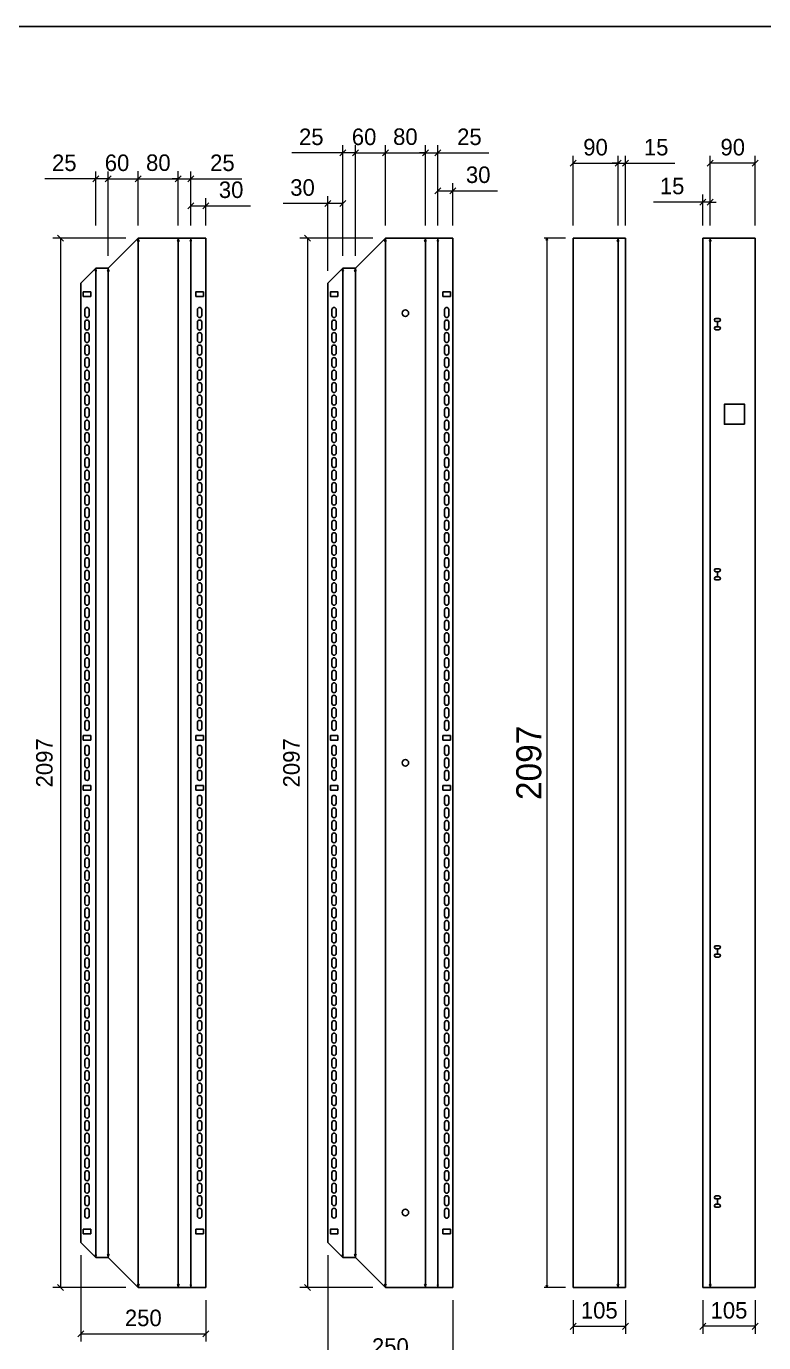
# Model space of a CAD drawing. Header units: millimetres. Extents: x 0 to 7175, y 0 to 5073.
# Drawn here: x 1898 to 3372, y 2443 to 5073 of the extents above; entities that cross this region are included whole.
import ezdxf

# ---------------------------------------------------------------- set-up
doc = ezdxf.new("R2010")
doc.units = ezdxf.units.MM
doc.layers.add('CNC', color=7, linetype='Continuous')
doc.layers.add('DIM', color=253, linetype='Continuous')
doc.styles.add('Arial', font='arial.ttf')
doc.dimstyles.new('CNC', dxfattribs={"dimtxt": 50, "dimasz": 5, "dimexe": 5, "dimexo": 15, "dimgap": 10, "dimtad": 1, "dimdec": 0, "dimtxsty": 'Standard', "dimblk": 'OPEN30', "dimcen": 10, "dimclrd": 5, "dimclre": 5, "dimclrt": 3, "dimazin": 3, "dimtfac": 1, "dimtdec": 0, "dimtmove": 0, "dimatfit": 3, "dimldrblk": 'ARCHTICK', "dimlwd": 9, "dimlwe": 9})
doc.dimstyles.new('Dim-33', dxfattribs={"dimtxt": 33, "dimasz": 12, "dimexe": 15, "dimexo": 25, "dimgap": 15, "dimtad": 1, "dimdec": 0, "dimtxsty": 'Standard', "dimblk": 'OBLIQUE', "dimcen": 10, "dimclrd": 5, "dimclre": 5, "dimclrt": 3, "dimazin": 3, "dimtfac": 1, "dimtdec": 0, "dimtmove": 0, "dimatfit": 3, "dimldrblk": 'OPEN30', "dimlwd": 9, "dimlwe": 9})

# ---------------------------------------------------------------- blocks, each defined once
blk = doc.blocks.new('*D21')
at = {"color": 0, "linetype": 'ByBlock', "lineweight": -2}
for p, q in [((2068.1, 4774.3), (2056.1, 4762.3)), ((2116.1, 4762.3), (2128.1, 4774.3))]:
    blk.add_line(p, q, dxfattribs=at)
at = {"layer": 'Defpoints', "color": 0, "transparency": 16777216}
for p in [(2122.1, 4768.3), (2122.1, 4649.8), (2062.1, 4589.8)]:
    blk.add_point(p, dxfattribs=at)
at = {"layer": 'DIM', "color": 5, "lineweight": 9, "transparency": 16777216}
for p, q in [((2062.1, 4614.8), (2062.1, 4783.3)), ((2062.1, 4768.3), (2122.1, 4768.3)), ((2122.1, 4674.8), (2122.1, 4783.3))]:
    blk.add_line(p, q, dxfattribs=at)
at = {"layer": 'DIM', "color": 3, "transparency": 16777216, "insert": (2079.6, 4800.2), "char_height": 33, "attachment_point": 5}
blk.add_mtext('60', dxfattribs=at)
blk = doc.blocks.new('_Oblique')
at = {"color": 0, "linetype": 'ByBlock', "lineweight": -2}
blk.add_line((-0.5, -0.5), (0.5, 0.5), dxfattribs=at)
blk = doc.blocks.new('_Open30')
at = {"color": 0, "linetype": 'ByBlock', "lineweight": -2}
for p, q in [((-1, 0.27), (0, 0)), ((0, 0), (-1, -0.27)), ((0, 0), (-1, 0))]:
    blk.add_line(p, q, dxfattribs=at)
blk = doc.blocks.new('*D22')
at = {"color": 0, "linetype": 'ByBlock', "lineweight": -2}
for p, q in [((2128.1, 4774.6), (2116.1, 4762.6)), ((2196.1, 4762.6), (2208.1, 4774.6))]:
    blk.add_line(p, q, dxfattribs=at)
at = {"layer": 'Defpoints', "color": 0, "transparency": 16777216}
for p in [(2202.1, 4768.6), (2122.1, 4649.8), (2202.1, 4649.8)]:
    blk.add_point(p, dxfattribs=at)
at = {"layer": 'DIM', "color": 5, "lineweight": 9, "transparency": 16777216}
for p, q in [((2122.1, 4674.8), (2122.1, 4783.6)), ((2122.1, 4768.6), (2202.1, 4768.6)), ((2202.1, 4674.8), (2202.1, 4783.6))]:
    blk.add_line(p, q, dxfattribs=at)
at = {"layer": 'DIM', "color": 3, "transparency": 16777216, "insert": (2162.1, 4800.4), "char_height": 33, "attachment_point": 5}
blk.add_mtext('80', dxfattribs=at)
blk = doc.blocks.new('*D23')
at = {"color": 0, "linetype": 'ByBlock', "lineweight": -2}
for p, q in [((2031.1, 4762.3), (2043.1, 4774.3)), ((2068.1, 4774.3), (2056.1, 4762.3))]:
    blk.add_line(p, q, dxfattribs=at)
at = {"layer": 'Defpoints', "color": 0, "transparency": 16777216}
for p in [(2037.1, 4768.3), (2037.1, 4649.8), (2062.1, 4589.8)]:
    blk.add_point(p, dxfattribs=at)
at = {"layer": 'DIM', "color": 5, "lineweight": 9, "transparency": 16777216}
for p, q in [((2037.1, 4768.3), (1935, 4768.3)), ((2037.1, 4674.8), (2037.1, 4783.3)), ((2062.1, 4768.3), (2037.1, 4768.3)), ((2062.1, 4614.8), (2062.1, 4783.3)), ((2062.1, 4768.3), (2074.1, 4768.3))]:
    blk.add_line(p, q, dxfattribs=at)
at = {"layer": 'DIM', "color": 3, "transparency": 16777216, "insert": (1974.1, 4800.2), "char_height": 33, "attachment_point": 5}
blk.add_mtext('25', dxfattribs=at)
blk = doc.blocks.new('*D24')
at = {"color": 0, "linetype": 'ByBlock', "lineweight": -2}
for p, q in [((2196.1, 4762.3), (2208.1, 4774.3)), ((2233.1, 4774.3), (2221.1, 4762.3))]:
    blk.add_line(p, q, dxfattribs=at)
at = {"layer": 'Defpoints', "color": 0, "transparency": 16777216}
for p in [(2227.1, 4768.3), (2202.1, 4649.8), (2227.1, 4649.8)]:
    blk.add_point(p, dxfattribs=at)
at = {"layer": 'DIM', "color": 5, "lineweight": 9, "transparency": 16777216}
for p, q in [((2202.1, 4768.3), (2190.1, 4768.3)), ((2202.1, 4674.8), (2202.1, 4783.3)), ((2202.1, 4768.3), (2227.1, 4768.3)), ((2227.1, 4674.8), (2227.1, 4783.3)), ((2227.1, 4768.3), (2329.2, 4768.3))]:
    blk.add_line(p, q, dxfattribs=at)
at = {"layer": 'DIM', "color": 3, "transparency": 16777216, "insert": (2290.2, 4800.2), "char_height": 33, "attachment_point": 5}
blk.add_mtext('25', dxfattribs=at)
blk = doc.blocks.new('*D25')
at = {"color": 0, "linetype": 'ByBlock', "lineweight": -2}
for p, q in [((2233.1, 4720.4), (2221.1, 4708.4)), ((2251.1, 4708.4), (2263.1, 4720.4))]:
    blk.add_line(p, q, dxfattribs=at)
at = {"layer": 'Defpoints', "color": 0, "transparency": 16777216}
for p in [(2257.1, 4714.4), (2227.1, 4649.8), (2257.1, 4649.8)]:
    blk.add_point(p, dxfattribs=at)
at = {"layer": 'DIM', "color": 5, "lineweight": 9, "transparency": 16777216}
for p, q in [((2227.1, 4674.8), (2227.1, 4729.4)), ((2227.1, 4714.4), (2257.1, 4714.4)), ((2257.1, 4674.8), (2257.1, 4729.4)), ((2257.1, 4714.4), (2346.3, 4714.4))]:
    blk.add_line(p, q, dxfattribs=at)
at = {"layer": 'DIM', "color": 3, "transparency": 16777216, "insert": (2307.7, 4746.3), "char_height": 33, "attachment_point": 5}
blk.add_mtext('30', dxfattribs=at)
blk = doc.blocks.new('*D26')
at = {"color": 0, "linetype": 'ByBlock', "lineweight": -2}
for p, q in [((1972.3, 4643.8), (1960.3, 4655.8)), ((1960.3, 2558.8), (1972.3, 2546.8))]:
    blk.add_line(p, q, dxfattribs=at)
at = {"layer": 'Defpoints', "color": 0, "transparency": 16777216}
for p in [(2122.1, 4649.8), (1966.3, 2552.8), (2122.1, 2552.8)]:
    blk.add_point(p, dxfattribs=at)
at = {"layer": 'DIM', "color": 5, "lineweight": 9, "transparency": 16777216}
for p, q in [((2097.1, 4649.8), (1951.3, 4649.8)), ((1966.3, 4649.8), (1966.3, 2552.8)), ((2097.1, 2552.8), (1951.3, 2552.8))]:
    blk.add_line(p, q, dxfattribs=at)
at = {"layer": 'DIM', "color": 3, "transparency": 16777216, "insert": (1934.5, 3601.3), "char_height": 33, "attachment_point": 5, "rotation": 90}
blk.add_mtext('2097', dxfattribs=at)
blk = doc.blocks.new('*D27')
at = {"color": 0, "linetype": 'ByBlock', "lineweight": -2}
for p, q in [((2013.1, 2466.1), (2001.1, 2454.1)), ((2251.1, 2454.1), (2263.1, 2466.1))]:
    blk.add_line(p, q, dxfattribs=at)
at = {"layer": 'Defpoints', "color": 0, "transparency": 16777216}
for p in [(2007.1, 2642.8), (2257.1, 2552.8), (2257.1, 2460.1)]:
    blk.add_point(p, dxfattribs=at)
at = {"layer": 'DIM', "color": 5, "lineweight": 9, "transparency": 16777216}
for p, q in [((2007.1, 2617.8), (2007.1, 2445.1)), ((2257.1, 2527.8), (2257.1, 2445.1)), ((2007.1, 2460.1), (2257.1, 2460.1))]:
    blk.add_line(p, q, dxfattribs=at)
at = {"layer": 'DIM', "color": 3, "transparency": 16777216, "insert": (2132.1, 2491.9), "char_height": 33, "attachment_point": 5}
blk.add_mtext('250', dxfattribs=at)
blk = doc.blocks.new('ovan8.5x20')
at = {"layer": 'CNC', "color": 2, "lineweight": -3}
for p, q in [((5.7, 4.2), (-5.8, 4.2)), ((-5.8, -4.2), (5.7, -4.2))]:
    blk.add_line(p, q, dxfattribs=at)
for centre, start, end in [((-5.8, 0), 90, 270), ((5.7, 0), 270, 90)]:
    blk.add_arc(centre, 4.25, start, end, dxfattribs=at)
blk = doc.blocks.new('*D28')
at = {"color": 0, "linetype": 'ByBlock', "lineweight": -2}
for p, q in [((2562, 4826.3), (2550, 4814.3)), ((2610, 4814.3), (2622, 4826.3))]:
    blk.add_line(p, q, dxfattribs=at)
at = {"layer": 'Defpoints', "color": 0, "transparency": 16777216}
for p in [(2616, 4820.3), (2616, 4649.8), (2556, 4589.8)]:
    blk.add_point(p, dxfattribs=at)
at = {"layer": 'DIM', "color": 5, "lineweight": 9, "transparency": 16777216}
for p, q in [((2556, 4614.8), (2556, 4835.3)), ((2556, 4820.3), (2616, 4820.3)), ((2616, 4674.8), (2616, 4835.3))]:
    blk.add_line(p, q, dxfattribs=at)
at = {"layer": 'DIM', "color": 3, "transparency": 16777216, "insert": (2573.5, 4852.1), "char_height": 33, "attachment_point": 5}
blk.add_mtext('60', dxfattribs=at)
blk = doc.blocks.new('*D29')
at = {"color": 0, "linetype": 'ByBlock', "lineweight": -2}
for p, q in [((2622, 4826.5), (2610, 4814.5)), ((2690, 4814.5), (2702, 4826.5))]:
    blk.add_line(p, q, dxfattribs=at)
at = {"layer": 'Defpoints', "color": 0, "transparency": 16777216}
for p in [(2696, 4820.5), (2616, 4649.8), (2696, 4649.8)]:
    blk.add_point(p, dxfattribs=at)
at = {"layer": 'DIM', "color": 5, "lineweight": 9, "transparency": 16777216}
for p, q in [((2616, 4674.8), (2616, 4835.5)), ((2616, 4820.5), (2696, 4820.5)), ((2696, 4674.8), (2696, 4835.5))]:
    blk.add_line(p, q, dxfattribs=at)
at = {"layer": 'DIM', "color": 3, "transparency": 16777216, "insert": (2656, 4852.4), "char_height": 33, "attachment_point": 5}
blk.add_mtext('80', dxfattribs=at)
blk = doc.blocks.new('*D30')
at = {"color": 0, "linetype": 'ByBlock', "lineweight": -2}
for p, q in [((2525, 4814.3), (2537, 4826.3)), ((2562, 4826.3), (2550, 4814.3))]:
    blk.add_line(p, q, dxfattribs=at)
at = {"layer": 'Defpoints', "color": 0, "transparency": 16777216}
for p in [(2531, 4820.3), (2531, 4649.8), (2556, 4589.8)]:
    blk.add_point(p, dxfattribs=at)
at = {"layer": 'DIM', "color": 5, "lineweight": 9, "transparency": 16777216}
for p, q in [((2531, 4820.3), (2428.9, 4820.3)), ((2531, 4674.8), (2531, 4835.3)), ((2556, 4820.3), (2531, 4820.3)), ((2556, 4614.8), (2556, 4835.3)), ((2556, 4820.3), (2568, 4820.3))]:
    blk.add_line(p, q, dxfattribs=at)
at = {"layer": 'DIM', "color": 3, "transparency": 16777216, "insert": (2467.9, 4852.1), "char_height": 33, "attachment_point": 5}
blk.add_mtext('25', dxfattribs=at)
blk = doc.blocks.new('*D31')
at = {"color": 0, "linetype": 'ByBlock', "lineweight": -2}
for p, q in [((2690, 4814.3), (2702, 4826.3)), ((2727, 4826.3), (2715, 4814.3))]:
    blk.add_line(p, q, dxfattribs=at)
at = {"layer": 'Defpoints', "color": 0, "transparency": 16777216}
for p in [(2721, 4820.3), (2696, 4649.8), (2721, 4649.8)]:
    blk.add_point(p, dxfattribs=at)
at = {"layer": 'DIM', "color": 5, "lineweight": 9, "transparency": 16777216}
for p, q in [((2696, 4820.3), (2684, 4820.3)), ((2696, 4674.8), (2696, 4835.3)), ((2696, 4820.3), (2721, 4820.3)), ((2721, 4674.8), (2721, 4835.3)), ((2721, 4820.3), (2823.1, 4820.3))]:
    blk.add_line(p, q, dxfattribs=at)
at = {"layer": 'DIM', "color": 3, "transparency": 16777216, "insert": (2784, 4852.1), "char_height": 33, "attachment_point": 5}
blk.add_mtext('25', dxfattribs=at)
blk = doc.blocks.new('*D32')
at = {"color": 0, "linetype": 'ByBlock', "lineweight": -2}
for p, q in [((2727, 4750.4), (2715, 4738.4)), ((2745, 4738.4), (2757, 4750.4))]:
    blk.add_line(p, q, dxfattribs=at)
at = {"layer": 'Defpoints', "color": 0, "transparency": 16777216}
for p in [(2751, 4744.4), (2721, 4649.8), (2751, 4649.8)]:
    blk.add_point(p, dxfattribs=at)
at = {"layer": 'DIM', "color": 5, "lineweight": 9, "transparency": 16777216}
for p, q in [((2721, 4674.8), (2721, 4759.4)), ((2721, 4744.4), (2751, 4744.4)), ((2751, 4674.8), (2751, 4759.4)), ((2751, 4744.4), (2840.1, 4744.4))]:
    blk.add_line(p, q, dxfattribs=at)
at = {"layer": 'DIM', "color": 3, "transparency": 16777216, "insert": (2801.6, 4776.3), "char_height": 33, "attachment_point": 5}
blk.add_mtext('30', dxfattribs=at)
blk = doc.blocks.new('*D33')
at = {"color": 0, "linetype": 'ByBlock', "lineweight": -2}
for p, q in [((2507, 4725), (2495, 4713)), ((2525, 4713), (2537, 4725))]:
    blk.add_line(p, q, dxfattribs=at)
at = {"layer": 'Defpoints', "color": 0, "transparency": 16777216}
for p in [(2501, 4719), (2531, 4589.8), (2501, 4559.8)]:
    blk.add_point(p, dxfattribs=at)
at = {"layer": 'DIM', "color": 5, "lineweight": 9, "transparency": 16777216}
for p, q in [((2501, 4719), (2411.8, 4719)), ((2501, 4584.8), (2501, 4734)), ((2531, 4719), (2501, 4719)), ((2531, 4614.8), (2531, 4734))]:
    blk.add_line(p, q, dxfattribs=at)
at = {"layer": 'DIM', "color": 3, "transparency": 16777216, "insert": (2450.4, 4750.8), "char_height": 33, "attachment_point": 5}
blk.add_mtext('30', dxfattribs=at)
blk = doc.blocks.new('*D34')
at = {"color": 0, "linetype": 'ByBlock', "lineweight": -2}
for p, q in [((2466.2, 4643.8), (2454.2, 4655.8)), ((2454.2, 2558.8), (2466.2, 2546.8))]:
    blk.add_line(p, q, dxfattribs=at)
at = {"layer": 'Defpoints', "color": 0, "transparency": 16777216}
for p in [(2616, 4649.8), (2460.2, 2552.8), (2616, 2552.8)]:
    blk.add_point(p, dxfattribs=at)
at = {"layer": 'DIM', "color": 5, "lineweight": 9, "transparency": 16777216}
for p, q in [((2591, 4649.8), (2445.2, 4649.8)), ((2460.2, 4649.8), (2460.2, 2552.8)), ((2591, 2552.8), (2445.2, 2552.8))]:
    blk.add_line(p, q, dxfattribs=at)
at = {"layer": 'DIM', "color": 3, "transparency": 16777216, "insert": (2428.4, 3601.3), "char_height": 33, "attachment_point": 5, "rotation": 90}
blk.add_mtext('2097', dxfattribs=at)
blk = doc.blocks.new('*D35')
at = {"color": 0, "linetype": 'ByBlock', "lineweight": -2}
for p, q in [((2507, 2408.9), (2495, 2396.9)), ((2745, 2396.9), (2757, 2408.9))]:
    blk.add_line(p, q, dxfattribs=at)
at = {"layer": 'Defpoints', "color": 0, "transparency": 16777216}
for p in [(2501, 2642.8), (2751, 2552.8), (2751, 2402.9)]:
    blk.add_point(p, dxfattribs=at)
at = {"layer": 'DIM', "color": 5, "lineweight": 9, "transparency": 16777216}
for p, q in [((2501, 2617.8), (2501, 2387.9)), ((2751, 2527.8), (2751, 2387.9)), ((2501, 2402.9), (2751, 2402.9))]:
    blk.add_line(p, q, dxfattribs=at)
at = {"layer": 'DIM', "color": 3, "transparency": 16777216, "insert": (2626, 2434.7), "char_height": 33, "attachment_point": 5}
blk.add_mtext('250', dxfattribs=at)
blk = doc.blocks.new('*D91')
at = {"color": 0, "linetype": 'ByBlock', "lineweight": -2}
for p, q in [((3075.2, 4793.6), (3087.2, 4805.6)), ((3102.2, 4805.6), (3090.2, 4793.6))]:
    blk.add_line(p, q, dxfattribs=at)
at = {"layer": 'Defpoints', "color": 0, "transparency": 16777216}
for p in [(3096.2, 4799.6), (3081.2, 4649.8), (3096.2, 4649.8)]:
    blk.add_point(p, dxfattribs=at)
at = {"layer": 'DIM', "color": 5, "lineweight": 9, "transparency": 16777216}
for p, q in [((3081.2, 4674.8), (3081.2, 4814.6)), ((3096.2, 4674.8), (3096.2, 4814.6)), ((3081.2, 4799.6), (3069.2, 4799.6)), ((3081.2, 4799.6), (3096.2, 4799.6)), ((3096.2, 4799.6), (3194.6, 4799.6))]:
    blk.add_line(p, q, dxfattribs=at)
at = {"layer": 'DIM', "color": 3, "transparency": 16777216, "insert": (3157.4, 4831.4), "char_height": 33, "attachment_point": 5}
blk.add_mtext('15', dxfattribs=at)
blk = doc.blocks.new('*D92')
at = {"color": 0, "linetype": 'ByBlock', "lineweight": -2}
for p, q in [((2997.2, 4805.6), (2985.2, 4793.6)), ((3075.2, 4793.6), (3087.2, 4805.6))]:
    blk.add_line(p, q, dxfattribs=at)
at = {"layer": 'Defpoints', "color": 0, "transparency": 16777216}
for p in [(3081.2, 4799.6), (2991.2, 4649.8), (3081.2, 4649.8)]:
    blk.add_point(p, dxfattribs=at)
at = {"layer": 'DIM', "color": 5, "lineweight": 9, "transparency": 16777216}
for p, q in [((2991.2, 4674.8), (2991.2, 4814.6)), ((3081.2, 4674.8), (3081.2, 4814.6)), ((2991.2, 4799.6), (3081.2, 4799.6))]:
    blk.add_line(p, q, dxfattribs=at)
at = {"layer": 'DIM', "color": 3, "transparency": 16777216, "insert": (3036.2, 4831.4), "char_height": 33, "attachment_point": 5}
blk.add_mtext('90', dxfattribs=at)
blk = doc.blocks.new('*D93')
at = {"color": 0, "linetype": 'ByBlock', "lineweight": -2}
for p, q in [((2997.2, 2481.3), (2985.2, 2469.3)), ((3090.2, 2469.3), (3102.2, 2481.3))]:
    blk.add_line(p, q, dxfattribs=at)
at = {"layer": 'Defpoints', "color": 0, "transparency": 16777216}
for p in [(2991.2, 2552.8), (3096.2, 2552.8), (3096.2, 2475.3)]:
    blk.add_point(p, dxfattribs=at)
at = {"layer": 'DIM', "color": 5, "lineweight": 9, "transparency": 16777216}
for p, q in [((2991.2, 2527.8), (2991.2, 2460.3)), ((3096.2, 2527.8), (3096.2, 2460.3)), ((2991.2, 2475.3), (3096.2, 2475.3))]:
    blk.add_line(p, q, dxfattribs=at)
at = {"layer": 'DIM', "color": 3, "transparency": 16777216, "insert": (3043.7, 2507.1), "char_height": 33, "attachment_point": 5}
blk.add_mtext('105', dxfattribs=at)
blk = doc.blocks.new('*D94')
at = {"color": 0, "linetype": 'ByBlock', "lineweight": -2}
for p, q in [((3244.5, 4716), (3256.5, 4728)), ((3271.5, 4728), (3259.5, 4716))]:
    blk.add_line(p, q, dxfattribs=at)
at = {"layer": 'Defpoints', "color": 0, "transparency": 16777216}
for p in [(3250.5, 4722), (3250.5, 4649.8), (3265.5, 4649.8)]:
    blk.add_point(p, dxfattribs=at)
at = {"layer": 'DIM', "color": 5, "lineweight": 9, "transparency": 16777216}
for p, q in [((3250.5, 4674.8), (3250.5, 4737)), ((3265.5, 4674.8), (3265.5, 4737)), ((3250.5, 4722), (3152.1, 4722)), ((3265.5, 4722), (3250.5, 4722)), ((3265.5, 4722), (3277.5, 4722))]:
    blk.add_line(p, q, dxfattribs=at)
at = {"layer": 'DIM', "color": 3, "transparency": 16777216, "insert": (3189.3, 4753.8), "char_height": 33, "attachment_point": 5}
blk.add_mtext('15', dxfattribs=at)
blk = doc.blocks.new('*D95')
at = {"color": 0, "linetype": 'ByBlock', "lineweight": -2}
for p, q in [((3271.5, 4805.6), (3259.5, 4793.6)), ((3349.5, 4793.6), (3361.5, 4805.6))]:
    blk.add_line(p, q, dxfattribs=at)
at = {"layer": 'Defpoints', "color": 0, "transparency": 16777216}
for p in [(3265.5, 4799.6), (3265.5, 4649.8), (3355.5, 4649.8)]:
    blk.add_point(p, dxfattribs=at)
at = {"layer": 'DIM', "color": 5, "lineweight": 9, "transparency": 16777216}
for p, q in [((3265.5, 4674.8), (3265.5, 4814.6)), ((3355.5, 4674.8), (3355.5, 4814.6)), ((3355.5, 4799.6), (3265.5, 4799.6))]:
    blk.add_line(p, q, dxfattribs=at)
at = {"layer": 'DIM', "color": 3, "transparency": 16777216, "insert": (3310.5, 4831.4), "char_height": 33, "attachment_point": 5}
blk.add_mtext('90', dxfattribs=at)
blk = doc.blocks.new('*D96')
at = {"color": 0, "linetype": 'ByBlock', "lineweight": -2}
for p, q in [((3256.5, 2481.3), (3244.5, 2469.3)), ((3349.5, 2469.3), (3361.5, 2481.3))]:
    blk.add_line(p, q, dxfattribs=at)
at = {"layer": 'Defpoints', "color": 0, "transparency": 16777216}
for p in [(3250.5, 2552.8), (3355.5, 2552.8), (3250.5, 2475.3)]:
    blk.add_point(p, dxfattribs=at)
at = {"layer": 'DIM', "color": 5, "lineweight": 9, "transparency": 16777216}
for p, q in [((3250.5, 2527.8), (3250.5, 2460.3)), ((3355.5, 2527.8), (3355.5, 2460.3)), ((3355.5, 2475.3), (3250.5, 2475.3))]:
    blk.add_line(p, q, dxfattribs=at)
at = {"layer": 'DIM', "color": 3, "transparency": 16777216, "insert": (3303, 2507.1), "char_height": 33, "attachment_point": 5}
blk.add_mtext('105', dxfattribs=at)
blk = doc.blocks.new('ovan6x9')
at = {"color": 2}
for p, q in [((2, 6), (8, 6)), ((2, 0), (8, 0))]:
    blk.add_line(p, q, dxfattribs=at)
for centre, start, end in [((2, 3), 90, 270), ((8, 3), 270, 90)]:
    blk.add_arc(centre, 3, start, end, dxfattribs=at)
blk = doc.blocks.new('*D97')
at = {"color": 5, "lineweight": 9, "ltscale": 3, "transparency": 16777216}
for p, q in [((2976.2, 4649.8), (2933.6, 4649.8)), ((2938.6, 4644.8), (2938.6, 2557.8)), ((2976.2, 2552.8), (2933.6, 2552.8))]:
    blk.add_line(p, q, dxfattribs=at)
at = {"color": 0, "linetype": 'ByBlock', "lineweight": -2}
for p, q in [((2937.3, 4644.8), (2938.6, 4649.8)), ((2938.6, 4649.8), (2940, 4644.8)), ((2938.6, 4649.8), (2938.6, 4644.8)), ((2938.6, 2552.8), (2937.3, 2557.8)), ((2940, 2557.8), (2938.6, 2552.8)), ((2938.6, 2552.8), (2938.6, 2557.8))]:
    blk.add_line(p, q, dxfattribs=at)
at = {"layer": 'Defpoints', "color": 0, "ltscale": 3, "transparency": 16777216}
for p in [(2991.2, 4649.8), (2938.6, 2552.8), (2991.2, 2552.8)]:
    blk.add_point(p, dxfattribs=at)
at = {"color": 3, "ltscale": 3, "transparency": 16777216, "insert": (2903.1, 3601.3), "char_height": 50, "attachment_point": 5, "rotation": 90}
blk.add_mtext('2097', dxfattribs=at)
blk = doc.blocks.new('_ArchTick')
at = {"color": 0, "const_width": 0.15}
blk.add_lwpolyline([(-0.5, -0.5), (0.5, 0.5)], dxfattribs=at)
blk = doc.blocks.new('KHUNG CHUẨN')
at = {"color": 7}
blk.add_lwpolyline([(16919.2, -26555.2), (19889.2, -26555.2), (19889.2, -28655.2), (16919.2, -28655.2)], close=True, dxfattribs=at)
at = {"color": 3, "style": 'Arial'}
for tag, p in [('#01', (17055.6, -28580.1)), ('#02', (17431.4, -28580.1)), ('#03', (18030.6, -28580.1)), ('#08', (18751.7, -28580.1)), ('#10', (19064.8, -28580.1)), ('#04', (17024.8, -28634.6)), ('#05', (17308.5, -28633)), ('#06', (17632.7, -28633.7)), ('#07', (18002, -28634.7)), ('#09', (18753.8, -28632.6)), ('#11', (19060.3, -28625.7)), ('#12', (19806.5, -28628.9))]:
    blk.add_attdef(tag, p, '', height=20, dxfattribs=at)

msp = doc.modelspace()

# ---------------------------------------------------------------- linework, layer by layer
at = {"color": 2}
for p, q in [((2122.1, 4649.8), (2062.1, 4589.8)), ((2616, 4649.8), (2556, 4589.8)), ((2991.2, 4649.8), (3096.2, 4649.8)), ((3355.5, 4649.8), (3250.5, 4649.8)), ((2037.1, 4589.8), (2007.1, 4559.8)), ((2062.1, 4589.8), (2037.1, 4589.8)), ((2531, 4589.8), (2501, 4559.8)), ((2556, 4589.8), (2531, 4589.8)), ((3279.7, 4472.8), (3279.7, 4483.3)), ((3279.7, 3972.8), (3279.7, 3983.3)), ((3279.7, 3219.3), (3279.7, 3229.8)), ((3279.7, 2729.8), (3279.7, 2719.3)), ((2037.1, 2612.8), (2007.1, 2642.8)), ((2531, 2612.8), (2501, 2642.8)), ((2062.1, 2612.8), (2037.1, 2612.8)), ((2122.1, 2552.8), (2062.1, 2612.8)), ((2556, 2612.8), (2531, 2612.8)), ((2616, 2552.8), (2556, 2612.8)), ((2991.2, 2552.8), (3096.2, 2552.8)), ((3355.5, 2552.8), (3250.5, 2552.8))]:
    msp.add_line(p, q, dxfattribs=at)
at = {"color": 7}
for p, q in [((2122.1, 4649.8), (2122.1, 2552.8)), ((2122.1, 4649.8), (2257.1, 4649.8)), ((2202.1, 4649.8), (2202.1, 2552.8)), ((2227.1, 2552.8), (2227.1, 4649.8)), ((2257.1, 2552.8), (2257.1, 4649.8)), ((2616, 4649.8), (2616, 2552.8)), ((2616, 4649.8), (2751, 4649.8)), ((2696, 4649.8), (2696, 2552.8)), ((2721, 2552.8), (2721, 4649.8)), ((2751, 2552.8), (2751, 4649.8)), ((2991.2, 4649.8), (2991.2, 2552.8)), ((3081.2, 4649.8), (3081.2, 2552.8)), ((3096.2, 4649.8), (3096.2, 2552.8)), ((3250.5, 4649.8), (3250.5, 2552.8)), ((3265.5, 4649.8), (3265.5, 2552.8)), ((3355.5, 4649.8), (3355.5, 2552.8)), ((2037.1, 2612.8), (2037.1, 4589.8)), ((2062.1, 2612.8), (2062.1, 4589.8)), ((2531, 2612.8), (2531, 4589.8)), ((2556, 2612.8), (2556, 4589.8)), ((2007.1, 2642.8), (2007.1, 4559.8)), ((2501, 2642.8), (2501, 4559.8)), ((2122.1, 2552.8), (2257.1, 2552.8)), ((2616, 2552.8), (2751, 2552.8))]:
    msp.add_line(p, q, dxfattribs=at)
at = {"color": 2, "ltscale": 3}
for points in [[(2027.1, 4533.3), (2027.1, 4542.3), (2012.1, 4542.3), (2012.1, 4533.3)], [(2237.1, 4533.3), (2237.1, 4542.3), (2252.1, 4542.3), (2252.1, 4533.3)], [(2521, 4533.3), (2521, 4542.3), (2506, 4542.3), (2506, 4533.3)], [(2731, 4533.3), (2731, 4542.3), (2746, 4542.3), (2746, 4533.3)], [(2027.1, 3655.8), (2027.1, 3646.8), (2012.1, 3646.8), (2012.1, 3655.8)], [(2237.1, 3655.8), (2237.1, 3646.8), (2252.1, 3646.8), (2252.1, 3655.8)], [(2521, 3655.8), (2521, 3646.8), (2506, 3646.8), (2506, 3655.8)], [(2731, 3655.8), (2731, 3646.8), (2746, 3646.8), (2746, 3655.8)], [(2027.1, 3546.8), (2027.1, 3555.8), (2012.1, 3555.8), (2012.1, 3546.8)], [(2237.1, 3546.8), (2237.1, 3555.8), (2252.1, 3555.8), (2252.1, 3546.8)], [(2521, 3546.8), (2521, 3555.8), (2506, 3555.8), (2506, 3546.8)], [(2731, 3546.8), (2731, 3555.8), (2746, 3555.8), (2746, 3546.8)], [(2027.1, 2669.3), (2027.1, 2660.3), (2012.1, 2660.3), (2012.1, 2669.3)], [(2237.1, 2669.3), (2237.1, 2660.3), (2252.1, 2660.3), (2252.1, 2669.3)], [(2521, 2669.3), (2521, 2660.3), (2506, 2660.3), (2506, 2669.3)], [(2731, 2669.3), (2731, 2660.3), (2746, 2660.3), (2746, 2669.3)]]:
    msp.add_lwpolyline(points, close=True, dxfattribs=at)
at = {"color": 2}
msp.add_lwpolyline([(3334, 4277.8), (3294, 4277.8), (3294, 4317.8), (3334, 4317.8)], close=True, dxfattribs=at)
for centre, radius in [((2122.1, 4644.8), 1.5), ((2202.1, 4644.8), 1.5), ((2227.1, 4644.8), 1), ((2616, 4644.8), 1.5), ((2696, 4644.8), 1.5), ((2721, 4644.8), 1), ((3081.2, 4644.8), 1.5), ((3265.5, 4644.8), 1.5), ((2037.1, 4584.8), 1), ((2062.1, 4584.8), 1.5), ((2531, 4584.8), 1), ((2556, 4584.8), 1.5), ((2037.1, 2617.8), 1), ((2062.1, 2617.8), 1.5), ((2531, 2617.8), 1), ((2556, 2617.8), 1.5), ((2122.1, 2557.8), 1.5), ((2202.1, 2557.8), 1.5), ((2227.1, 2557.8), 1), ((2616, 2557.8), 1.5), ((2696, 2557.8), 1.5), ((2721, 2557.8), 1), ((3081.2, 2557.8), 1.5), ((3265.5, 2557.8), 1.5)]:
    msp.add_circle(centre, radius, dxfattribs=at)
at = {"color": 2, "ltscale": 3}
for centre in [(2656, 4499.8), (2656, 3601.3), (2656, 2702.8)]:
    msp.add_circle(centre, 6.5, dxfattribs=at)

# ---------------------------------------------------------------- block references
at = {"color": 3, "xscale": 2.415765000009741, "yscale": 2.415765000009741, "zscale": 2.415765000009741}
msp.add_blockref('KHUNG CHUẨN', (-40872.9, 69224.1), dxfattribs=at)
at = {"color": 7}
for p in [(3274.7, 4483.3), (3274.7, 4466.8), (3274.7, 3983.3), (3274.7, 3966.8), (3274.7, 3229.8), (3274.7, 3213.3)]:
    msp.add_blockref('ovan6x9', p, dxfattribs=at)
at = {"color": 7, "xscale": -1, "rotation": 180}
for p in [(3274.7, 2735.8), (3274.7, 2719.3)]:
    msp.add_blockref('ovan6x9', p, dxfattribs=at)
at = {"layer": 'CNC', "lineweight": -3, "xscale": -1}
for p, rotation in [((2019.6, 4501.3), 270), ((2513.5, 4501.3), 270), ((2019.6, 4476.3), 270), ((2513.5, 4476.3), 270), ((2019.6, 4451.3), 270), ((2513.5, 4451.3), 270), ((2019.6, 4426.3), 270), ((2513.5, 4426.3), 270), ((2019.6, 4401.3), 270), ((2513.5, 4401.3), 270), ((2019.6, 4376.3), 270), ((2513.5, 4376.3), 270), ((2019.6, 4351.3), 270), ((2513.5, 4351.3), 270), ((2019.6, 4326.3), 270), ((2513.5, 4326.3), 270), ((2019.6, 4301.3), 270), ((2513.5, 4301.3), 270), ((2019.6, 4276.3), 270), ((2513.5, 4276.3), 270), ((2019.6, 4251.3), 270), ((2019.6, 4226.3), 270), ((2513.5, 4251.3), 270), ((2513.5, 4226.3), 270), ((2019.6, 4201.3), 270), ((2513.5, 4201.3), 270), ((2019.6, 4176.3), 270), ((2513.5, 4176.3), 270), ((2019.6, 4151.3), 270), ((2513.5, 4151.3), 270), ((2019.6, 4126.3), 270), ((2513.5, 4126.3), 270), ((2019.6, 4101.3), 270), ((2513.5, 4101.3), 270), ((2019.6, 4076.3), 270), ((2513.5, 4076.3), 270), ((2019.6, 4051.3), 270), ((2513.5, 4051.3), 270), ((2019.6, 4026.3), 270), ((2513.5, 4026.3), 270), ((2019.6, 4001.3), 270), ((2513.5, 4001.3), 270), ((2019.6, 3976.3), 270), ((2513.5, 3976.3), 270), ((2019.6, 3951.3), 270), ((2513.5, 3951.3), 270), ((2019.6, 3926.3), 270), ((2513.5, 3926.3), 270), ((2019.6, 3901.3), 270), ((2513.5, 3901.3), 270), ((2019.6, 3876.3), 270), ((2513.5, 3876.3), 270), ((2019.6, 3851.3), 270), ((2513.5, 3851.3), 270), ((2019.6, 3826.3), 270), ((2513.5, 3826.3), 270), ((2019.6, 3801.3), 270), ((2513.5, 3801.3), 270), ((2019.6, 3776.3), 270), ((2513.5, 3776.3), 270), ((2019.6, 3751.3), 270), ((2019.6, 3726.3), 270), ((2513.5, 3751.3), 270), ((2513.5, 3726.3), 270), ((2019.6, 3701.3), 270), ((2513.5, 3701.3), 270), ((2019.6, 3676.3), 270), ((2513.5, 3676.3), 270), ((2019.6, 3626.3), 270), ((2513.5, 3626.3), 270), ((2019.6, 3601.3), 270), ((2513.5, 3601.3), 270), ((2244.6, 3576.3), 90), ((2738.5, 3576.3), 90), ((2244.6, 3526.3), 90), ((2738.5, 3526.3), 90), ((2244.6, 3501.3), 90), ((2738.5, 3501.3), 90), ((2244.6, 3476.3), 90), ((2738.5, 3476.3), 90), ((2244.6, 3451.3), 90), ((2738.5, 3451.3), 90), ((2244.6, 3426.3), 90), ((2738.5, 3426.3), 90), ((2244.6, 3401.3), 90), ((2738.5, 3401.3), 90), ((2244.6, 3376.3), 90), ((2738.5, 3376.3), 90), ((2244.6, 3351.3), 90), ((2738.5, 3351.3), 90), ((2244.6, 3326.3), 90), ((2738.5, 3326.3), 90), ((2244.6, 3301.3), 90), ((2738.5, 3301.3), 90), ((2244.6, 3276.3), 90), ((2738.5, 3276.3), 90), ((2244.6, 3251.3), 90), ((2244.6, 3226.3), 90), ((2738.5, 3251.3), 90), ((2738.5, 3226.3), 90), ((2244.6, 3201.3), 90), ((2738.5, 3201.3), 90), ((2244.6, 3176.3), 90), ((2738.5, 3176.3), 90), ((2244.6, 3151.3), 90), ((2738.5, 3151.3), 90), ((2244.6, 3126.3), 90), ((2738.5, 3126.3), 90), ((2244.6, 3101.3), 90), ((2738.5, 3101.3), 90), ((2244.6, 3076.3), 90), ((2738.5, 3076.3), 90), ((2244.6, 3051.3), 90), ((2738.5, 3051.3), 90), ((2244.6, 3026.3), 90), ((2738.5, 3026.3), 90), ((2244.6, 3001.3), 90), ((2738.5, 3001.3), 90), ((2244.6, 2976.3), 90), ((2738.5, 2976.3), 90), ((2244.6, 2951.3), 90), ((2738.5, 2951.3), 90), ((2244.6, 2926.3), 90), ((2738.5, 2926.3), 90), ((2244.6, 2901.3), 90), ((2738.5, 2901.3), 90), ((2244.6, 2876.3), 90), ((2738.5, 2876.3), 90), ((2244.6, 2851.3), 90), ((2738.5, 2851.3), 90), ((2244.6, 2826.3), 90), ((2738.5, 2826.3), 90), ((2244.6, 2801.3), 90), ((2738.5, 2801.3), 90), ((2244.6, 2776.3), 90), ((2738.5, 2776.3), 90), ((2244.6, 2751.3), 90), ((2244.6, 2726.3), 90), ((2738.5, 2751.3), 90), ((2738.5, 2726.3), 90), ((2244.6, 2701.3), 90), ((2738.5, 2701.3), 90)]:
    msp.add_blockref('ovan8.5x20', p, dxfattribs=dict(at, rotation=rotation))
at = {"layer": 'CNC', "lineweight": -3}
for p, rotation in [((2244.6, 4501.3), 90), ((2738.5, 4501.3), 90), ((2244.6, 4476.3), 90), ((2738.5, 4476.3), 90), ((2244.6, 4451.3), 90), ((2738.5, 4451.3), 90), ((2244.6, 4426.3), 90), ((2738.5, 4426.3), 90), ((2244.6, 4401.3), 90), ((2738.5, 4401.3), 90), ((2244.6, 4376.3), 90), ((2738.5, 4376.3), 90), ((2244.6, 4351.3), 90), ((2738.5, 4351.3), 90), ((2244.6, 4326.3), 90), ((2738.5, 4326.3), 90), ((2244.6, 4301.3), 90), ((2738.5, 4301.3), 90), ((2244.6, 4276.3), 90), ((2738.5, 4276.3), 90), ((2244.6, 4251.3), 90), ((2244.6, 4226.3), 90), ((2738.5, 4251.3), 90), ((2738.5, 4226.3), 90), ((2244.6, 4201.3), 90), ((2738.5, 4201.3), 90), ((2244.6, 4176.3), 90), ((2738.5, 4176.3), 90), ((2244.6, 4151.3), 90), ((2738.5, 4151.3), 90), ((2244.6, 4126.3), 90), ((2738.5, 4126.3), 90), ((2244.6, 4101.3), 90), ((2738.5, 4101.3), 90), ((2244.6, 4076.3), 90), ((2738.5, 4076.3), 90), ((2244.6, 4051.3), 90), ((2738.5, 4051.3), 90), ((2244.6, 4026.3), 90), ((2738.5, 4026.3), 90), ((2244.6, 4001.3), 90), ((2738.5, 4001.3), 90), ((2244.6, 3976.3), 90), ((2738.5, 3976.3), 90), ((2244.6, 3951.3), 90), ((2738.5, 3951.3), 90), ((2244.6, 3926.3), 90), ((2738.5, 3926.3), 90), ((2244.6, 3901.3), 90), ((2738.5, 3901.3), 90), ((2244.6, 3876.3), 90), ((2738.5, 3876.3), 90), ((2244.6, 3851.3), 90), ((2738.5, 3851.3), 90), ((2244.6, 3826.3), 90), ((2738.5, 3826.3), 90), ((2244.6, 3801.3), 90), ((2738.5, 3801.3), 90), ((2244.6, 3776.3), 90), ((2738.5, 3776.3), 90), ((2244.6, 3751.3), 90), ((2244.6, 3726.3), 90), ((2738.5, 3751.3), 90), ((2738.5, 3726.3), 90), ((2244.6, 3701.3), 90), ((2738.5, 3701.3), 90), ((2244.6, 3676.3), 90), ((2738.5, 3676.3), 90), ((2244.6, 3626.3), 90), ((2738.5, 3626.3), 90), ((2244.6, 3601.3), 90), ((2738.5, 3601.3), 90), ((2019.6, 3576.3), 270), ((2513.5, 3576.3), 270), ((2019.6, 3526.3), 270), ((2513.5, 3526.3), 270), ((2019.6, 3501.3), 270), ((2513.5, 3501.3), 270), ((2019.6, 3476.3), 270), ((2513.5, 3476.3), 270), ((2019.6, 3451.3), 270), ((2513.5, 3451.3), 270), ((2019.6, 3426.3), 270), ((2513.5, 3426.3), 270), ((2019.6, 3401.3), 270), ((2513.5, 3401.3), 270), ((2019.6, 3376.3), 270), ((2513.5, 3376.3), 270), ((2019.6, 3351.3), 270), ((2513.5, 3351.3), 270), ((2019.6, 3326.3), 270), ((2513.5, 3326.3), 270), ((2019.6, 3301.3), 270), ((2513.5, 3301.3), 270), ((2019.6, 3276.3), 270), ((2513.5, 3276.3), 270), ((2019.6, 3251.3), 270), ((2019.6, 3226.3), 270), ((2513.5, 3251.3), 270), ((2513.5, 3226.3), 270), ((2019.6, 3201.3), 270), ((2513.5, 3201.3), 270), ((2019.6, 3176.3), 270), ((2513.5, 3176.3), 270), ((2019.6, 3151.3), 270), ((2513.5, 3151.3), 270), ((2019.6, 3126.3), 270), ((2513.5, 3126.3), 270), ((2019.6, 3101.3), 270), ((2513.5, 3101.3), 270), ((2019.6, 3076.3), 270), ((2513.5, 3076.3), 270), ((2019.6, 3051.3), 270), ((2513.5, 3051.3), 270), ((2019.6, 3026.3), 270), ((2513.5, 3026.3), 270), ((2019.6, 3001.3), 270), ((2513.5, 3001.3), 270), ((2019.6, 2976.3), 270), ((2513.5, 2976.3), 270), ((2019.6, 2951.3), 270), ((2513.5, 2951.3), 270), ((2019.6, 2926.3), 270), ((2513.5, 2926.3), 270), ((2019.6, 2901.3), 270), ((2513.5, 2901.3), 270), ((2019.6, 2876.3), 270), ((2513.5, 2876.3), 270), ((2019.6, 2851.3), 270), ((2513.5, 2851.3), 270), ((2019.6, 2826.3), 270), ((2513.5, 2826.3), 270), ((2019.6, 2801.3), 270), ((2513.5, 2801.3), 270), ((2019.6, 2776.3), 270), ((2513.5, 2776.3), 270), ((2019.6, 2751.3), 270), ((2019.6, 2726.3), 270), ((2513.5, 2751.3), 270), ((2513.5, 2726.3), 270), ((2019.6, 2701.3), 270), ((2513.5, 2701.3), 270)]:
    msp.add_blockref('ovan8.5x20', p, dxfattribs=dict(at, rotation=rotation))

# ---------------------------------------------------------------- dimensions: what is measured, and where the dimension line sits
at = {"ltscale": 3}
dim = msp.add_linear_dim(base=(2938.6, 2552.8), p1=(2991.2, 4649.8), p2=(2991.2, 2552.8), angle=90, dimstyle='CNC', dxfattribs=at)
dim.commit()
dim.dimension.update_dxf_attribs({"geometry": '*D97', "text_midpoint": (2903.1, 3601.3)})
at = {"layer": 'DIM', "color": 7}
for base, p1, p2, picture, middle in [((2531, 4820.3), (2556, 4589.8), (2531, 4649.8), '*D30', (2467.9, 4852.1)), ((2037.1, 4768.3), (2062.1, 4589.8), (2037.1, 4649.8), '*D23', (1974.1, 4800.2))]:
    dim = msp.add_linear_dim(base=base, p1=p1, p2=p2, dimstyle='Dim-33', dxfattribs=at)
    dim.commit()
    dim.dimension.update_dxf_attribs({"geometry": picture, "text_midpoint": middle})
for base, p1, p2, picture, middle in [((2616, 4820.3), (2556, 4589.8), (2616, 4649.8), '*D28', (2573.5, 4820.3)), ((2696, 4820.5), (2616, 4649.8), (2696, 4649.8), '*D29', (2656, 4820.5)), ((2122.1, 4768.3), (2062.1, 4589.8), (2122.1, 4649.8), '*D21', (2079.6, 4768.3)), ((2202.1, 4768.6), (2122.1, 4649.8), (2202.1, 4649.8), '*D22', (2162.1, 4768.6))]:
    dim = msp.add_linear_dim(base=base, p1=p1, p2=p2, dimstyle='Dim-33', dxfattribs=at)
    dim.commit()
    dim.dimension.update_dxf_attribs({"geometry": picture, "text_midpoint": middle, "dimtype": 160})
for base, p1, p2, picture, middle in [((2721, 4820.3), (2696, 4649.8), (2721, 4649.8), '*D31', (2784, 4852.1)), ((2227.1, 4768.3), (2202.1, 4649.8), (2227.1, 4649.8), '*D24', (2290.2, 4800.2)), ((2751, 4744.4), (2721, 4649.8), (2751, 4649.8), '*D32', (2801.6, 4776.3)), ((2257.1, 4714.4), (2227.1, 4649.8), (2257.1, 4649.8), '*D25', (2307.7, 4746.3))]:
    dim = msp.add_linear_dim(base=base, p1=p1, p2=p2, angle=180, dimstyle='Dim-33', dxfattribs=at)
    dim.commit()
    dim.dimension.update_dxf_attribs({"geometry": picture, "text_midpoint": middle})
at = {"layer": 'DIM', "color": 2}
for base, p1, p2, picture, middle in [((3081.2, 4799.6), (2991.2, 4649.8), (3081.2, 4649.8), '*D92', (3036.2, 4831.4)), ((2501, 4719), (2531, 4589.8), (2501, 4559.8), '*D33', (2450.4, 4750.8)), ((2257.1, 2460.1), (2007.1, 2642.8), (2257.1, 2552.8), '*D27', (2132.1, 2491.9)), ((2751, 2402.9), (2501, 2642.8), (2751, 2552.8), '*D35', (2626, 2434.7)), ((3096.2, 2475.3), (2991.2, 2552.8), (3096.2, 2552.8), '*D93', (3043.7, 2507.1))]:
    dim = msp.add_linear_dim(base=base, p1=p1, p2=p2, dimstyle='Dim-33', dxfattribs=at)
    dim.commit()
    dim.dimension.update_dxf_attribs({"geometry": picture, "text_midpoint": middle})
dim = msp.add_linear_dim(base=(3096.2, 4799.6), p1=(3081.2, 4649.8), p2=(3096.2, 4649.8), dimstyle='Dim-33', dxfattribs=at)
dim.commit()
dim.dimension.update_dxf_attribs({"geometry": '*D91', "text_midpoint": (3157.4, 4799.6), "dimtype": 160})
for base, p1, p2, angle, picture, middle in [((3265.5, 4799.6), (3355.5, 4649.8), (3265.5, 4649.8), 180, '*D95', (3310.5, 4831.4)), ((1966.3, 2552.8), (2122.1, 4649.8), (2122.1, 2552.8), 90, '*D26', (1934.5, 3601.3)), ((2460.2, 2552.8), (2616, 4649.8), (2616, 2552.8), 90, '*D34', (2428.4, 3601.3)), ((3250.5, 2475.3), (3355.5, 2552.8), (3250.5, 2552.8), 180, '*D96', (3303, 2507.1))]:
    dim = msp.add_linear_dim(base=base, p1=p1, p2=p2, angle=angle, dimstyle='Dim-33', dxfattribs=at)
    dim.commit()
    dim.dimension.update_dxf_attribs({"geometry": picture, "text_midpoint": middle})
dim = msp.add_linear_dim(base=(3250.5, 4722), p1=(3265.5, 4649.8), p2=(3250.5, 4649.8), angle=180, dimstyle='Dim-33', dxfattribs=at)
dim.commit()
dim.dimension.update_dxf_attribs({"geometry": '*D94', "text_midpoint": (3189.3, 4722), "dimtype": 160})

doc.saveas('drawing.dxf')
